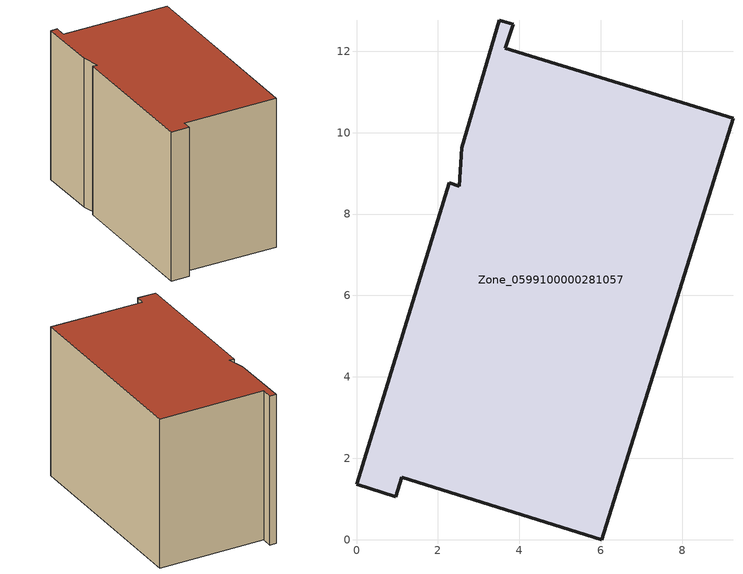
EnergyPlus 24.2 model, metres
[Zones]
Zone_0599100000281057
 floor ground (C_G): 0,1.36 2.28,8.77 2.52,8.69 2.58,9.63 3.51,12.76 3.85,12.66 3.66,12.08 9.25,10.36 6.03,0 1.11,1.53 0.97,1.06 z0
 wall outside (C_F): 2.58,9.63 2.52,8.69 2.28,8.77 0,1.36 0.97,1.06 1.11,1.53 6.03,0 9.25,10.36 3.66,12.08 3.85,12.66 3.51,12.76 2.58,9.63 z0:8.29
 roof outside (C_R): 2.52,8.69 2.28,8.77 0,1.36 0.97,1.06 1.11,1.53 6.03,0 9.25,10.36 3.66,12.08 3.85,12.66 3.51,12.76 2.58,9.63 z8.29
[BUILDING]
Pand.0599100000281057: North Axis=0; Terrain=City; Loads Convergence Tolerance Value=0.04; Temperature Convergence Tolerance Value=0.4; Solar Distribution=FullExterior; Maximum Number of Warmup Days=25; Minimum Number of Warmup Days=1
[Site:Location]
Rotterdam.The.Hague.AP_ZH_NLD Design_Conditions: Latitude=51.96; Longitude=4.45; Time Zone=1; Elevation=-4.5
[SITE:GROUNDTEMPERATURE:BUILDINGSURFACE]
18, 18, 18, 18, 18, 18, 18, 18, 18, 18, 18, 18
[MATERIAL] Thermal Absorptance=0.9; Solar Absorptance=0.7; Visible Absorptance=0.7
Name | Roughness | Thickness | Conductivity | Density | Specific Heat
G.TC.1975-1991 | MediumSmooth | 0.15 | 0.288461 | 540 | 1210
F.TC.1975-1991 | Rough | 0.3 | 0.230769 | 1920 | 840
R.TC.1975-1991 | MediumRough | 0.2 | 0.153846 | 1500 | 1000
[CONSTRUCTION]
C_G: G.TC.1975-1991
C_F: F.TC.1975-1991
C_R: R.TC.1975-1991
[ZONE]
Zone_0599100000281057: Type=1; Multiplier=1; Ceiling Height=Autocalculate; Volume=Autocalculate; Floor Area=autocalculate; Part of Total Floor Area=Yes
[ZONEINFILTRATION:DESIGNFLOWRATE]
Infil_Zone_0599100000281057: Zone or ZoneList or Space or SpaceList=Zone_0599100000281057; Schedule=AlwaysOn; Design Flow Rate Calculation Method=Flow/Area; Flow Rate per Floor Area=0.003; Constant Term Coefficient=1; Temperature Term Coefficient=0; Velocity Term Coefficient=0; Velocity Squared Term Coefficient=0
[HVACTEMPLATE:ZONE:IDEALLOADSAIRSYSTEM]
Zone_0599100000281057: Maximum Heating Supply Air Temperature=50; Minimum Cooling Supply Air Temperature=13; Maximum Heating Supply Air Humidity Ratio=0.0156; Minimum Cooling Supply Air Humidity Ratio=0.0077; Heating Limit=NoLimit; Cooling Limit=NoLimit; Dehumidification Control Type=ConstantSensibleHeatRatio; Cooling Sensible Heat Ratio=0.7; Dehumidification Setpoint=60; Humidification Control Type=None; Humidification Setpoint=30; Outdoor Air Method=None; Outdoor Air Flow Rate per Person=0.00944; Outdoor Air Flow Rate per Zone Floor Area=0; Outdoor Air Flow Rate per Zone=0; Demand Controlled Ventilation Type=None; Outdoor Air Economizer Type=NoEconomizer; Heat Recovery Type=None; Sensible Heat Recovery Effectiveness=0.7; Latent Heat Recovery Effectiveness=0.65
[ZONECONTROL:THERMOSTAT]
ThermostatControl_Zone_0599100000281057: Zone or ZoneList=Zone_0599100000281057; Control Type Schedule=DualSetpointControlType; Control 1=Thermostat_Zone_0599100000281057; Temperature Difference Between Cutout And Setpoint=0
[THERMOSTATSETPOINT:DUALSETPOINT]
Thermostat_Zone_0599100000281057: Heating Setpoint Temperature Schedule=HeatingSetpoint_Zone_0599100000281057; Cooling Setpoint Temperature Schedule=CoolingSetpoint_Zone_0599100000281057
[SCHEDULE:COMPACT]
HeatingSetpoint_Zone_0599100000281057: Through: 12/31, For: AllDays, Until: 24:00, 21
CoolingSetpoint_Zone_0599100000281057: Through: 12/31, For: AllDays, Until: 24:00, 24
DualSetpointControlType: Through: 12/31, For: AllDays, Until: 24:00, 4
AlwaysOn: Through: 12/31, For: AllDays, Until: 24:00, 1
